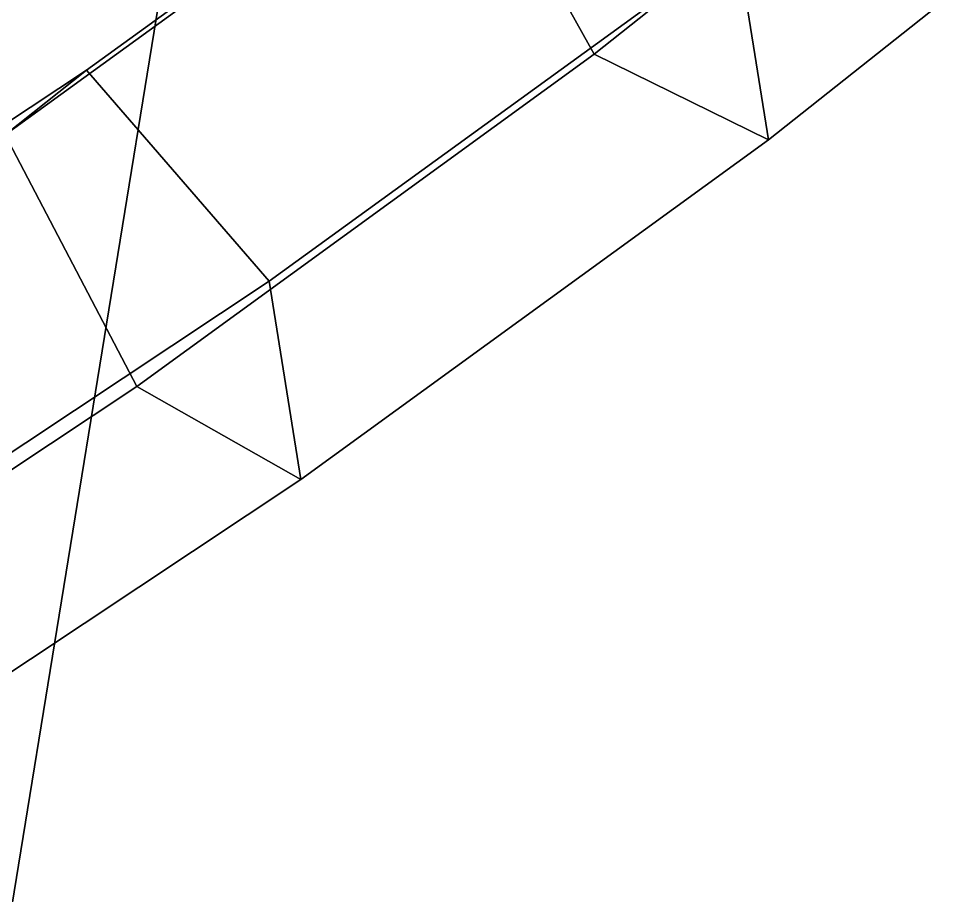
# Model space of a CAD drawing. Header units: metres. Extents: x -219 to 389, y -251 to 301.
# Drawn here: x 157.03 to 162.33, y 50.31 to 55.39 of the extents above; entities that cross this region are included whole.
import ezdxf

# ---------------------------------------------------------------- set-up
doc = ezdxf.new("R2010")
doc.units = ezdxf.units.M

msp = doc.modelspace()

# ---------------------------------------------------------------- linework, layer by layer
at = {"layer": 'Breeder_1Pdcel', "color": 3}
for points in [[(160.3554, 55.1798, 403.0351), (162.8834, 57.1876, 401.6012), (162.0513, 58.5861, 402.092), (159.5591, 56.6056, 403.5067)], [(161.1805, 55.8285, 405.5944), (163.7667, 57.8805, 404.1293), (163.9482, 56.736, 402.8468), (161.362, 54.684, 404.3119)], [(161.362, 54.684, 404.3119), (163.9482, 56.736, 402.8468), (162.8834, 57.1876, 401.6012), (160.3554, 55.1798, 403.0351)], [(156.9495, 54.7128, 404.8264), (159.5591, 56.6056, 403.5067), (160.0661, 57.00423, 405.0794), (157.4204, 55.08651, 406.4211)], [(157.4204, 55.08651, 406.4211), (160.0661, 57.00423, 405.0794), (161.1805, 55.8285, 405.5944), (158.4767, 53.8655, 406.9666)], [(157.7105, 53.2574, 404.3715), (160.3554, 55.1798, 403.0351), (159.5591, 56.6056, 403.5067), (156.9495, 54.7128, 404.8264)], [(158.4767, 53.8655, 406.9666), (161.1805, 55.8285, 405.5944), (161.362, 54.684, 404.3119), (158.6586, 52.718, 405.6808)], [(158.6586, 52.718, 405.6808), (161.362, 54.684, 404.3119), (160.3554, 55.1798, 403.0351), (157.7105, 53.2574, 404.3715)], [(154.2315, 52.9107, 406.05), (156.9495, 54.7128, 404.8264), (157.4204, 55.08651, 406.4211), (154.6645, 53.2605, 407.6653)], [(154.6645, 53.2605, 407.6653), (157.4204, 55.08651, 406.4211), (158.4767, 53.8655, 406.9666), (155.6599, 51.9961, 408.2391)], [(154.9553, 51.4268, 405.6104), (157.7105, 53.2574, 404.3715), (156.9495, 54.7128, 404.8264), (154.2315, 52.9107, 406.05)], [(155.6599, 51.9961, 408.2391), (158.4767, 53.8655, 406.9666), (158.6586, 52.718, 405.6808), (155.8424, 50.8456, 406.95)], [(155.8424, 50.8456, 406.95), (158.6586, 52.718, 405.6808), (157.7105, 53.2574, 404.3715), (154.9553, 51.4268, 405.6104)]]:
    msp.add_3dface(points, dxfattribs=at)
at = {"layer": 'Breeder_Leaf', "color": 3}
for points in [[(117.512, 59.8459, 134.8215), (181.554, 100.6618, 109.9923), (166.2345, 45.7714, 123.0788)], [(117.512, 59.8459, 134.8215), (166.2345, 45.7714, 123.0788), (181.554, 100.6618, 109.9923)], [(125.6851, 50.3975, 322.9221), (147.9946, 78.6257, 319.7539), (158.4239, 59.08526, 323.6628)], [(125.6851, 50.3975, 322.9221), (158.4239, 59.08526, 323.6628), (147.9946, 78.6257, 319.7539)], [(188.6819, 60.6459, 309.356), (156.1259, 44.9504, 340.2223), (158.4239, 59.08526, 323.6628)], [(188.6819, 60.6459, 309.356), (158.4239, 59.08526, 323.6628), (156.1259, 44.9504, 340.2223)], [(117.512, 59.8459, 134.8215), (162.5012, 0.5218, 153.1361), (110.5234, 10.5476, 159.4825)], [(117.512, 59.8459, 134.8215), (110.5234, 10.5476, 159.4825), (162.5012, 0.5218, 153.1361)], [(162.5012, 0.5218, 153.1361), (117.512, 59.8459, 134.8215), (166.2345, 45.7714, 123.0788)], [(162.5012, 0.5218, 153.1361), (166.2345, 45.7714, 123.0788), (117.512, 59.8459, 134.8215)], [(158.4239, 59.08526, 323.6628), (156.1259, 44.9504, 340.2223), (125.6851, 50.3975, 322.9221)], [(158.4239, 59.08526, 323.6628), (125.6851, 50.3975, 322.9221), (156.1259, 44.9504, 340.2223)]]:
    msp.add_3dface(points, dxfattribs=at)

doc.saveas('drawing.dxf')
